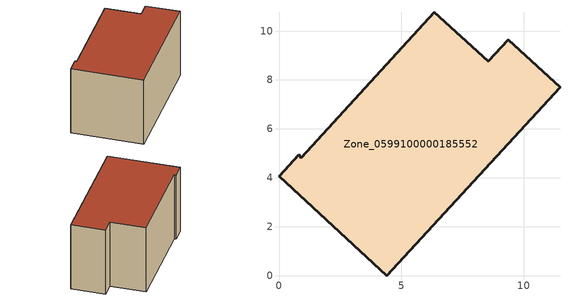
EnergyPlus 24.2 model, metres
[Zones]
Zone_0599100000185552
 floor ground (C_G): 8.55,8.76 9.36,9.65 11.48,7.7 4.41,0 0,4.06 0.8,4.94 0.92,4.83 6.35,10.77 z0
 wall outside (C_F): 0.92,4.83 0.8,4.94 0,4.06 4.41,0 11.48,7.7 9.36,9.65 8.55,8.76 6.35,10.77 0.92,4.83 z0:5.98
 roof outside (C_R): 4.41,0 11.48,7.7 9.36,9.65 8.55,8.76 6.35,10.77 0.92,4.83 0.8,4.94 0,4.06 z5.98
[BUILDING]
Pand.0599100000185552: North Axis=0; Terrain=City; Loads Convergence Tolerance Value=0.04; Temperature Convergence Tolerance Value=0.4; Solar Distribution=FullExterior; Maximum Number of Warmup Days=25; Minimum Number of Warmup Days=1
[Site:Location]
Rotterdam.The.Hague.AP_ZH_NLD Design_Conditions: Latitude=51.96; Longitude=4.45; Time Zone=1; Elevation=-4.5
[SITE:GROUNDTEMPERATURE:BUILDINGSURFACE]
18, 18, 18, 18, 18, 18, 18, 18, 18, 18, 18, 18
[MATERIAL] Thermal Absorptance=0.9; Solar Absorptance=0.7; Visible Absorptance=0.7
Name | Roughness | Thickness | Conductivity | Density | Specific Heat
G.TC.1975-1991 | MediumSmooth | 0.15 | 0.288461 | 540 | 1210
F.TC.1975-1991 | Rough | 0.3 | 0.230769 | 1920 | 840
R.TC.1975-1991 | MediumRough | 0.2 | 0.153846 | 1500 | 1000
[CONSTRUCTION]
C_G: G.TC.1975-1991
C_F: F.TC.1975-1991
C_R: R.TC.1975-1991
[ZONE]
Zone_0599100000185552: Type=1; Multiplier=1; Ceiling Height=Autocalculate; Volume=Autocalculate; Floor Area=autocalculate; Part of Total Floor Area=Yes
[ZONEINFILTRATION:DESIGNFLOWRATE]
Infil_Zone_0599100000185552: Zone or ZoneList or Space or SpaceList=Zone_0599100000185552; Schedule=AlwaysOn; Design Flow Rate Calculation Method=Flow/Area; Flow Rate per Floor Area=0.003; Constant Term Coefficient=1; Temperature Term Coefficient=0; Velocity Term Coefficient=0; Velocity Squared Term Coefficient=0
[HVACTEMPLATE:ZONE:IDEALLOADSAIRSYSTEM]
Zone_0599100000185552: Maximum Heating Supply Air Temperature=50; Minimum Cooling Supply Air Temperature=13; Maximum Heating Supply Air Humidity Ratio=0.0156; Minimum Cooling Supply Air Humidity Ratio=0.0077; Heating Limit=NoLimit; Cooling Limit=NoLimit; Dehumidification Control Type=ConstantSensibleHeatRatio; Cooling Sensible Heat Ratio=0.7; Dehumidification Setpoint=60; Humidification Control Type=None; Humidification Setpoint=30; Outdoor Air Method=None; Outdoor Air Flow Rate per Person=0.00944; Outdoor Air Flow Rate per Zone Floor Area=0; Outdoor Air Flow Rate per Zone=0; Demand Controlled Ventilation Type=None; Outdoor Air Economizer Type=NoEconomizer; Heat Recovery Type=None; Sensible Heat Recovery Effectiveness=0.7; Latent Heat Recovery Effectiveness=0.65
[ZONECONTROL:THERMOSTAT]
ThermostatControl_Zone_0599100000185552: Zone or ZoneList=Zone_0599100000185552; Control Type Schedule=DualSetpointControlType; Control 1=Thermostat_Zone_0599100000185552; Temperature Difference Between Cutout And Setpoint=0
[THERMOSTATSETPOINT:DUALSETPOINT]
Thermostat_Zone_0599100000185552: Heating Setpoint Temperature Schedule=HeatingSetpoint_Zone_0599100000185552; Cooling Setpoint Temperature Schedule=CoolingSetpoint_Zone_0599100000185552
[SCHEDULE:COMPACT]
HeatingSetpoint_Zone_0599100000185552: Through: 12/31, For: AllDays, Until: 24:00, 21
CoolingSetpoint_Zone_0599100000185552: Through: 12/31, For: AllDays, Until: 24:00, 24
DualSetpointControlType: Through: 12/31, For: AllDays, Until: 24:00, 4
AlwaysOn: Through: 12/31, For: AllDays, Until: 24:00, 1
